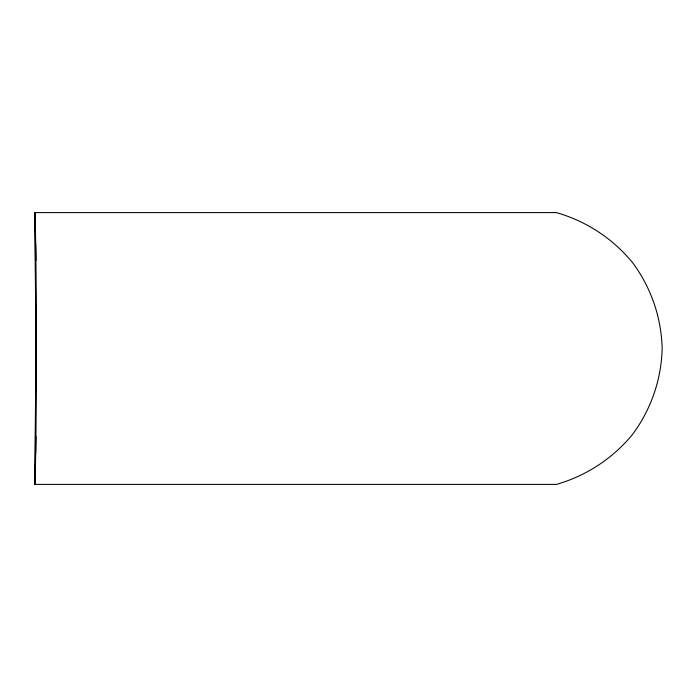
<?xml version="1.0" encoding="UTF-8"?>
<svg xmlns="http://www.w3.org/2000/svg" width="697" height="697" viewBox="0 0 697 697"><rect width="100%" height="100%" fill="white"/><g stroke="black" fill="none" stroke-linecap="round" stroke-linejoin="round"><path stroke-width="1.05" d="M35.19 475.824A140.559 2.013 90 0 1 34.85 484.398A195.169 2.797 -90 0 0 34.85 212.602L556.424 212.594C586.343 221.193 612.942 238.618 632.649 262.725C651.076 287.617 661.401 317.536 662.15 348.5C661.401 379.464 651.076 409.383 632.649 434.275C612.942 458.382 586.343 475.807 556.424 484.406L34.85 484.406A195.169 2.797 90 0 0 34.85 212.602A140.559 2.013 90 0 1 35.19 221.176M34.85 212.602A140.559 2.013 -90 0 1 36.349 348.5A140.559 2.013 -90 0 1 34.85 484.398M35.678 243.462A140.559 2.013 90 0 1 35.904 260.443M35.904 436.557A140.559 2.013 90 0 1 35.678 453.538"/></g></svg>
